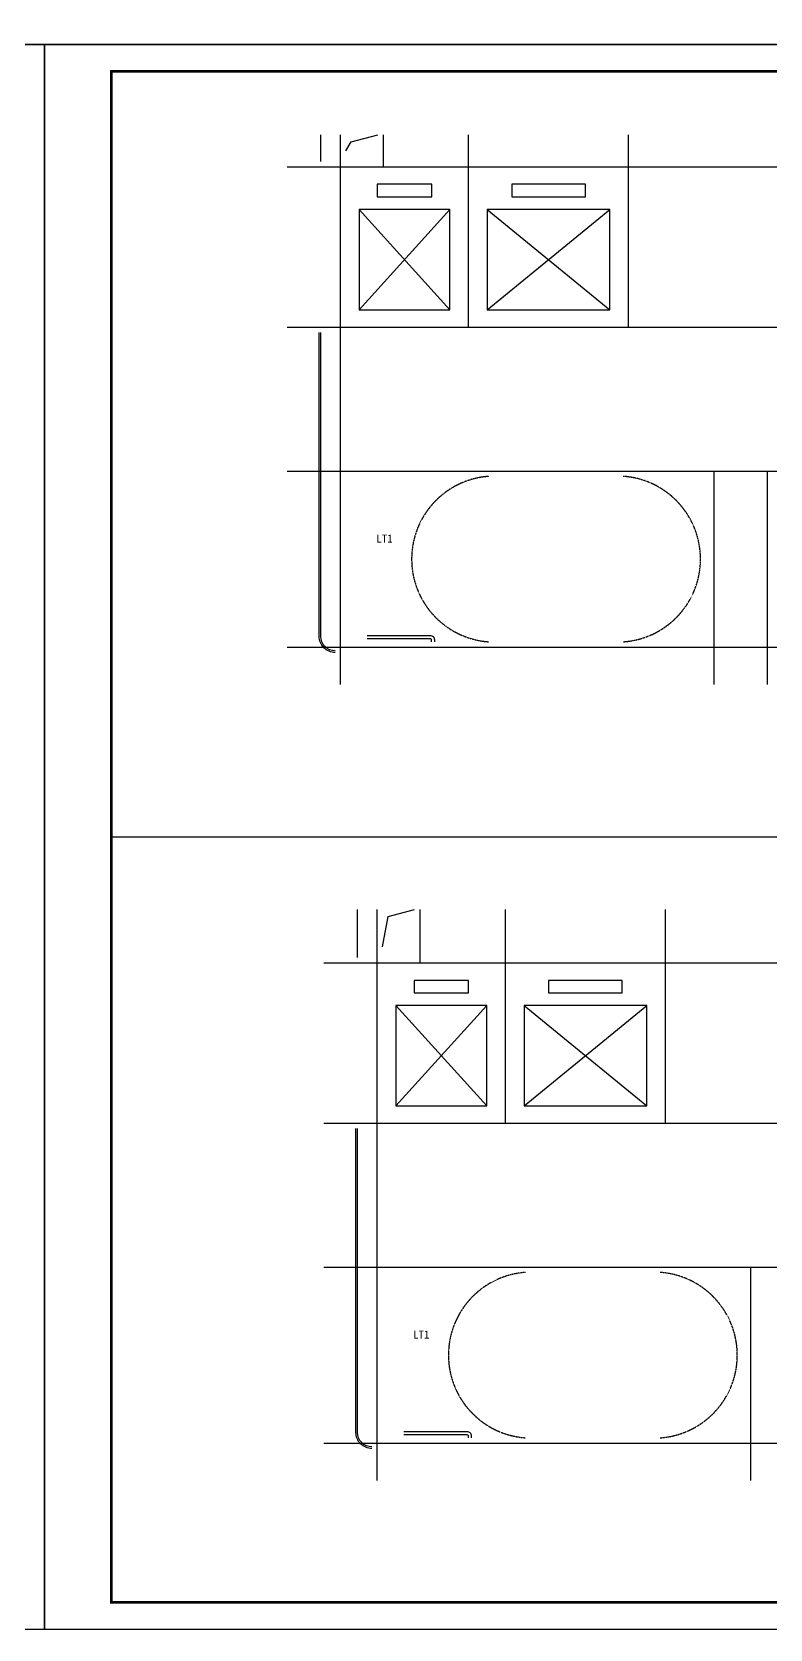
# Model space of a CAD drawing. Extents: x -737978 to 768813, y -372247 to 1140308.
# Drawn here: x 200387 to 214220, y -268610 to -238672 of the extents above; entities that cross this region are included whole.
import ezdxf

# ---------------------------------------------------------------- set-up
doc = ezdxf.new("R2010")
doc.units = 0
doc.header["$LTSCALE"] = 10
doc.header["$MEASUREMENT"] = 0
doc.linetypes.add('DASH', pattern=[0.35, 0.25, -0.1])
doc.linetypes.add('DOTE', pattern=[2.42, 2, -0.2, 0.02, -0.2])
for name, color, linetype in [('0-外部构件', 6, 'CONTINUOUS'), ('C-B', 7, 'CONTINUOUS'), ('DIM_LEAD', 3, 'CONTINUOUS'), ('DOTE', 1, 'DOTE'), ('EVTR', 2, 'CONTINUOUS'), ('J-粉刷线', 8, 'CONTINUOUS'), ('PUB_TITLE', 4, 'CONTINUOUS'), ('STAIR', 2, 'CONTINUOUS')]:
    doc.layers.add(name, color=color, linetype=linetype)
doc.styles.add('_TCH_DYN', font='')
doc.styles.get('_TCH_DYN').set_extended_font_data('SimSun')

msp = doc.modelspace()

# ---------------------------------------------------------------- linework, layer by layer
at = {"layer": '0-外部构件'}
for points in [[(205799.6, -241103.4), (205799.6, -240603.4)], [(206489.2, -256024.6), (206489.2, -255124.6)]]:
    msp.add_lwpolyline(points, dxfattribs=at)
for points in [[(206069.6, -250303.4), (206069.6, -250303.4, -0.4142136), (205769.6, -250003.4), (205769.6, -244303.4)], [(206069.6, -250273.4, -0.4142136), (205799.6, -250003.4), (205799.6, -244303.4)], [(206759.2, -265224.6), (206759.2, -265224.6, -0.4142136), (206459.2, -264924.6), (206459.2, -259224.6)], [(206759.2, -265194.6, -0.4142136), (206489.2, -264924.6), (206489.2, -259224.6)]]:
    msp.add_lwpolyline(points, format="xyb", dxfattribs=at)
at = {"layer": 'C-B', "color": 8, "linetype": 'DASH'}
for centre, start, end in [((209056.7, -248553.4), 93.9545, 266.04769), ((211362.5, -248553.4), 273.95231, 86.0455), ((209746.3, -263474.6), 93.9545, 266.04769), ((212052.1, -263474.6), 273.95231, 86.0455)]:
    msp.add_arc(centre, 1553.7, start, end, dxfattribs=at)
at = {"layer": 'DOTE'}
for p, q in [((206169.6, -250903.4), (206169.6, -240603.4)), ((208569.6, -244203.4), (208569.6, -240603.4)), ((211569.6, -244203.4), (211569.6, -240603.4)), ((205169.6, -241203.4), (225969.6, -241203.4)), ((205169.6, -244203.4), (225969.6, -244203.4)), ((205169.6, -246903.4), (225969.6, -246903.4)), ((213169.6, -250903.4), (213169.6, -246903.4)), ((214169.6, -250903.4), (214169.6, -246903.4)), ((205169.6, -250203.4), (225969.6, -250203.4)), ((206859.2, -265824.6), (206859.2, -255124.6)), ((209259.2, -259124.6), (209259.2, -255124.6)), ((212259.2, -259124.6), (212259.2, -255124.6)), ((205859.2, -256124.6), (215859.2, -256124.6)), ((205859.2, -259124.6), (215859.2, -259124.6)), ((205859.2, -261824.6), (215859.2, -261824.6)), ((213859.2, -265824.6), (213859.2, -261824.6)), ((205859.2, -265124.6), (215859.2, -265124.6))]:
    msp.add_line(p, q, dxfattribs=at)
for points in [[(206969.6, -240603.4), (206969.6, -241203.4)], [(207659.2, -255124.6), (207659.2, -256124.6)]]:
    msp.add_lwpolyline(points, dxfattribs=at)
at = {"layer": 'EVTR'}
for p, q in [((206859.6, -241528.4), (206859.6, -241763.4)), ((207879.6, -241528.4), (206859.6, -241528.4)), ((207879.6, -241763.4), (207879.6, -241528.4)), ((209379.6, -241528.4), (209379.6, -241763.4)), ((210759.6, -241528.4), (209379.6, -241528.4)), ((210759.6, -241763.4), (210759.6, -241528.4)), ((206859.6, -241763.4), (207879.6, -241763.4)), ((209379.6, -241763.4), (210759.6, -241763.4)), ((206519.6, -241998.4), (206519.6, -243878.4)), ((208219.6, -241998.4), (206519.6, -241998.4)), ((206519.6, -241998.4), (208219.6, -243878.4)), ((206519.6, -243878.4), (208219.6, -241998.4)), ((208219.6, -243878.4), (208219.6, -241998.4)), ((208919.6, -241998.4), (208919.6, -243878.4)), ((211219.6, -241998.4), (208919.6, -241998.4)), ((208919.6, -241998.4), (211219.6, -243878.4)), ((208919.6, -243878.4), (211219.6, -241998.4)), ((211219.6, -243878.4), (211219.6, -241998.4)), ((206519.6, -243878.4), (208219.6, -243878.4)), ((208919.6, -243878.4), (211219.6, -243878.4)), ((207549.2, -256449.6), (207549.2, -256684.6)), ((208569.2, -256449.6), (207549.2, -256449.6)), ((208569.2, -256684.6), (208569.2, -256449.6)), ((210069.2, -256449.6), (210069.2, -256684.6)), ((211449.2, -256449.6), (210069.2, -256449.6)), ((211449.2, -256684.6), (211449.2, -256449.6)), ((207549.2, -256684.6), (208569.2, -256684.6)), ((210069.2, -256684.6), (211449.2, -256684.6)), ((207209.2, -256919.6), (207209.2, -258799.6)), ((208909.2, -256919.6), (207209.2, -256919.6)), ((207209.2, -256919.6), (208909.2, -258799.6)), ((207209.2, -258799.6), (208909.2, -256919.6)), ((208909.2, -258799.6), (208909.2, -256919.6)), ((209609.2, -256919.6), (209609.2, -258799.6)), ((211909.2, -256919.6), (209609.2, -256919.6)), ((209609.2, -256919.6), (211909.2, -258799.6)), ((209609.2, -258799.6), (211909.2, -256919.6)), ((211909.2, -258799.6), (211909.2, -256919.6)), ((207209.2, -258799.6), (208909.2, -258799.6)), ((209609.2, -258799.6), (211909.2, -258799.6))]:
    msp.add_line(p, q, dxfattribs=at)
at = {"layer": 'J-粉刷线'}
for points in [[(206269.6, -240903.4), (206371.1, -240733.1), (206869.6, -240603.4)], [(206959.2, -255824.6), (207060.7, -255254.3), (207559.2, -255124.6)]]:
    msp.add_lwpolyline(points, dxfattribs=at)
at = {"layer": 'PUB_TITLE'}
for points in [[(190124.9, -238909.7), (263674.9, -238909.7), (263674.9, -209209.7), (190124.9, -209209.7)], [(137574.9, -268609.7), (200624.9, -268609.7), (200624.9, -238909.7), (137574.9, -238909.7)], [(200624.9, -268609.7), (263674.9, -268609.7), (263674.9, -238909.7), (200624.9, -238909.7)]]:
    msp.add_lwpolyline(points, close=True, dxfattribs=at)
at = {"layer": 'PUB_TITLE', "const_width": 50}
msp.add_lwpolyline([(201874.9, -268109.7), (263174.9, -268109.7), (263174.9, -239409.7), (201874.9, -239409.7)], close=True, dxfattribs=at)
at = {"layer": 'PUB_TITLE'}
msp.add_lwpolyline([(201874.9, -253759.7), (258874.4, -253759.7)], dxfattribs=at)
at = {"layer": 'STAIR'}
for points in [[(206669.6, -249983.4), (207849.6, -249983.4, -0.4142136), (207929.6, -250063.4), (207929.6, -250103.4)], [(206669.6, -250043.4), (207849.6, -250043.4, -0.4142136), (207869.6, -250063.4), (207869.6, -250103.4)], [(207359.2, -264904.6), (208539.2, -264904.6, -0.4142136), (208619.2, -264984.6), (208619.2, -265024.6)], [(207359.2, -264964.6), (208539.2, -264964.6, -0.4142136), (208559.2, -264984.6), (208559.2, -265024.6)]]:
    msp.add_lwpolyline(points, format="xyb", dxfattribs=at)

# ---------------------------------------------------------------- texts
at = {"layer": 'DIM_LEAD', "color": 0, "linetype": 'Continuous', "style": '_TCH_DYN'}
for p in [(206841.3, -248242.7), (207531, -263163.9)]:
    msp.add_text('LT1', height=150, dxfattribs=at).set_placement(p)

doc.saveas('drawing.dxf')
